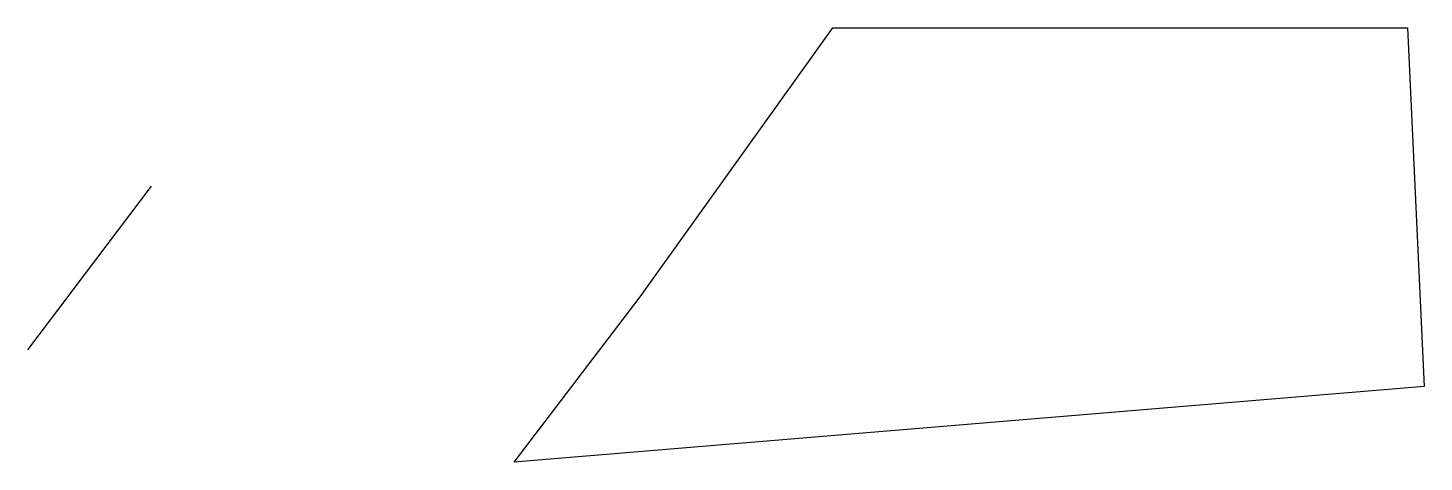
# Model space of a CAD drawing. Header units: inches. Extents: x 61 to 178, y 22 to 59.
import ezdxf

# ---------------------------------------------------------------- set-up
doc = ezdxf.new("R2010")
doc.units = ezdxf.units.IN
doc.header["$MEASUREMENT"] = 0

msp = doc.modelspace()

# ---------------------------------------------------------------- linework, layer by layer
msp.add_line((60.57, 31.79), (70.93, 45.48))
msp.add_lwpolyline([(128.02, 58.73), (176.17, 58.73), (177.56, 28.74), (101.32, 22.4), (111.87, 36.24), (128.02, 58.73)])

doc.saveas('drawing.dxf')
